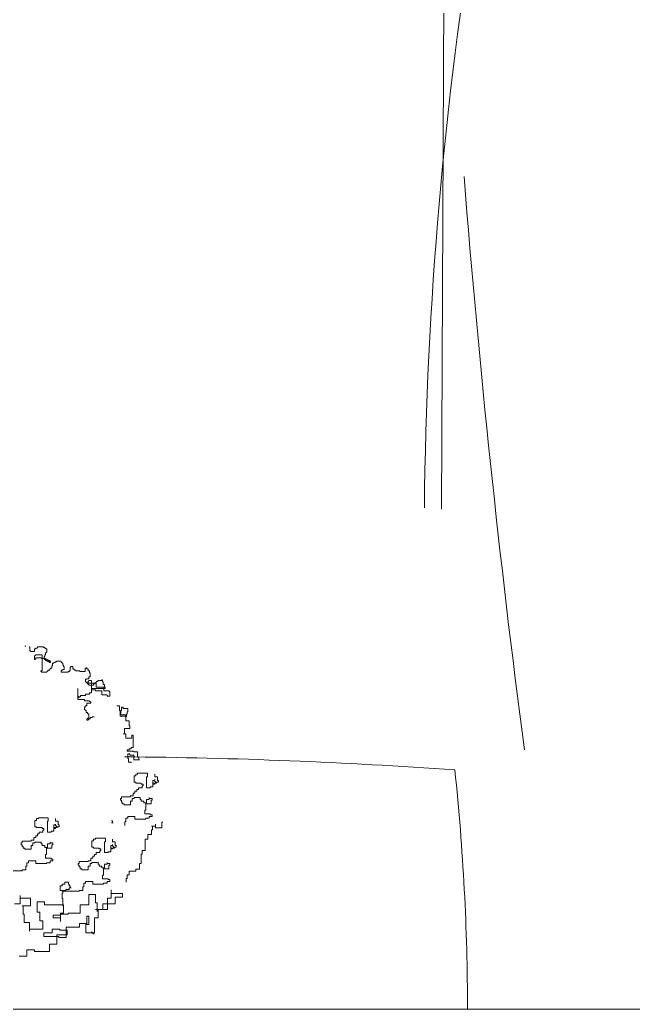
# Model space of a CAD drawing. Header units: millimetres. Extents: x 485872 to 486142, y -52344 to -52207.
# Drawn here: x 486102.4492 to 486102.7131, y -52305.7935 to -52305.3676 of the extents above; entities that cross this region are included whole.
import ezdxf

# ---------------------------------------------------------------- set-up
doc = ezdxf.new("R2010")
doc.units = ezdxf.units.MM
doc.header["$LTSCALE"] = 15
doc.layers.add('JJ2', color=3, linetype='Continuous')
doc.layers.add('PH', color=8, linetype='Continuous')

# ---------------------------------------------------------------- blocks, each defined once
blk = doc.blocks.new('dfgh')
at = {"layer": 'PH', "lineweight": 0}
blk.add_line((716222.3, -37839.38), (716214.05, -39640.98), dxfattribs=at)
for centre, radius, start, end in [((717914.81, -39657.7), 1708.22, 161.86525, 179.42193), ((721031.82, -39116.51), 4823.19, 184.5344, 187.48287)]:
    blk.add_arc(centre, radius, start, end, dxfattribs=at)
blk = doc.blocks.new('errt')
at = {"color": 252, "linetype": 'Continuous', "lineweight": 0}
blk.add_blockref('dfgh', (0, 100), dxfattribs=at)
blk = doc.blocks.new('sf')
at = {"color": 84, "lineweight": 5}
for p, q in [((18179.88, 471573.43), (18180.94, 471573.43)), ((18183.61, 471572.9), (18184.14, 471572.9)), ((18184.14, 471572.9), (18184.14, 471569.7)), ((18184.14, 471569.7), (18184.67, 471569.7)), ((18184.67, 471569.7), (18184.67, 471569.17)), ((18184.67, 471569.17), (18187.87, 471569.17)), ((18187.87, 471569.17), (18187.87, 471571.3)), ((18187.87, 471571.3), (18188.94, 471571.3)), ((18188.94, 471571.3), (18188.94, 471571.83)), ((18188.94, 471571.83), (18190, 471571.83)), ((18190, 471571.83), (18190, 471572.37)), ((18190, 471572.37), (18190.53, 471572.37)), ((18190.53, 471572.37), (18190.53, 471572.9)), ((18190.53, 471572.9), (18195.33, 471572.9)), ((18195.33, 471572.9), (18195.33, 471572.37)), ((18195.33, 471572.37), (18196.4, 471572.37)), ((18196.4, 471572.37), (18196.4, 471571.83)), ((18196.4, 471571.83), (18196.93, 471571.83)), ((18196.93, 471571.83), (18196.93, 471571.3)), ((18196.93, 471571.3), (18197.99, 471571.3)), ((18197.46, 471568.11), (18196.93, 471568.11)), ((18196.93, 471568.11), (18196.93, 471566.51)), ((18197.99, 471568.64), (18197.46, 471568.64)), ((18197.46, 471568.64), (18197.46, 471568.11)), ((18197.99, 471571.3), (18197.99, 471568.64)), ((18187.87, 471562.25), (18187.87, 471565.44)), ((18187.87, 471565.44), (18188.4, 471565.44)), ((18188.94, 471562.78), (18187.87, 471562.78)), ((18188.4, 471565.44), (18188.4, 471565.98)), ((18188.4, 471565.98), (18188.94, 471565.98)), ((18188.94, 471565.98), (18188.94, 471566.51)), ((18188.94, 471566.51), (18194.26, 471566.51)), ((18193.73, 471563.85), (18188.94, 471563.85)), ((18188.94, 471563.85), (18188.94, 471562.78)), ((18193.73, 471563.31), (18193.73, 471563.85)), ((18196.93, 471563.31), (18193.73, 471563.31)), ((18194.26, 471566.51), (18194.26, 471553.2)), ((18196.4, 471564.91), (18195.86, 471564.91)), ((18195.86, 471564.91), (18195.86, 471562.78)), ((18195.86, 471562.78), (18196.4, 471562.78)), ((18196.93, 471566.51), (18196.4, 471566.51)), ((18196.4, 471566.51), (18196.4, 471564.91)), ((18196.4, 471562.78), (18196.4, 471562.25)), ((18196.4, 471562.25), (18196.93, 471562.25)), ((18196.93, 471562.78), (18196.93, 471563.31)), ((18197.99, 471562.78), (18196.93, 471562.78)), ((18196.93, 471562.25), (18196.93, 471561.72)), ((18196.93, 471561.72), (18197.99, 471561.72)), ((18197.99, 471562.25), (18197.99, 471562.78)), ((18199.06, 471562.25), (18197.99, 471562.25)), ((18197.99, 471561.72), (18197.99, 471561.18)), ((18197.99, 471561.18), (18199.06, 471561.18)), ((18199.06, 471561.72), (18199.06, 471562.25)), ((18200.66, 471561.72), (18199.06, 471561.72)), ((18199.06, 471561.18), (18199.06, 471560.65)), ((18199.06, 471560.65), (18200.13, 471560.65)), ((18200.13, 471560.65), (18200.13, 471560.12)), ((18200.13, 471560.12), (18201.19, 471560.12)), ((18200.66, 471561.18), (18200.66, 471561.72)), ((18201.19, 471561.18), (18200.66, 471561.18)), ((18201.19, 471560.12), (18201.19, 471561.18)), ((18202.79, 471557.46), (18202.79, 471559.59)), ((18202.79, 471559.59), (18203.86, 471559.59)), ((18203.86, 471559.59), (18203.86, 471560.12)), ((18203.86, 471560.12), (18204.92, 471560.12)), ((18204.92, 471560.12), (18204.92, 471560.65)), ((18204.92, 471560.65), (18205.99, 471560.65)), ((18205.99, 471561.18), (18209.72, 471561.18)), ((18205.99, 471560.65), (18205.99, 471561.18)), ((18209.72, 471561.18), (18209.72, 471560.12)), ((18209.72, 471560.12), (18210.78, 471560.12)), ((18210.78, 471560.12), (18210.78, 471559.59)), ((18210.78, 471559.59), (18211.32, 471559.59)), ((18211.32, 471559.59), (18211.32, 471557.99)), ((18194.26, 471553.2), (18193.2, 471553.2)), ((18193.2, 471553.2), (18193.2, 471552.67)), ((18193.2, 471552.67), (18193.73, 471552.67)), ((18193.73, 471552.67), (18193.73, 471552.13)), ((18193.73, 471552.13), (18197.99, 471552.13)), ((18197.99, 471552.13), (18197.99, 471552.67)), ((18197.99, 471552.67), (18198.53, 471552.67)), ((18198.53, 471552.67), (18198.53, 471553.2)), ((18198.53, 471553.2), (18199.06, 471553.2)), ((18199.06, 471553.2), (18199.06, 471553.73)), ((18199.06, 471553.73), (18200.13, 471553.73)), ((18200.13, 471553.73), (18200.13, 471554.26)), ((18200.13, 471554.26), (18200.66, 471554.26)), ((18200.66, 471554.26), (18200.66, 471554.8)), ((18200.66, 471554.8), (18201.19, 471554.8)), ((18201.19, 471554.8), (18201.19, 471555.33)), ((18201.19, 471555.33), (18202.26, 471555.33)), ((18202.26, 471555.33), (18202.26, 471557.46)), ((18202.26, 471557.46), (18202.79, 471557.46)), ((18209.72, 471553.2), (18209.72, 471552.13)), ((18210.25, 471553.2), (18209.72, 471553.2)), ((18209.72, 471552.13), (18215.58, 471552.13)), ((18211.32, 471553.73), (18210.25, 471553.73)), ((18210.25, 471553.73), (18210.25, 471553.2)), ((18211.32, 471557.99), (18211.85, 471557.99)), ((18212.38, 471554.26), (18211.32, 471554.26)), ((18211.32, 471554.26), (18211.32, 471553.73)), ((18211.85, 471557.99), (18211.85, 471556.93)), ((18211.85, 471556.93), (18212.38, 471556.93)), ((18212.38, 471556.93), (18212.38, 471554.26)), ((18215.58, 471552.13), (18215.58, 471552.67)), ((18215.58, 471552.67), (18216.64, 471552.67)), ((18216.64, 471552.67), (18216.64, 471553.2)), ((18216.64, 471553.2), (18217.18, 471553.2)), ((18217.18, 471553.2), (18217.18, 471556.39)), ((18217.18, 471556.39), (18217.71, 471556.39)), ((18217.71, 471556.39), (18217.71, 471556.93)), ((18217.71, 471556.93), (18219.31, 471556.93)), ((18219.31, 471556.93), (18219.31, 471554.8)), ((18219.31, 471554.8), (18220.37, 471554.8)), ((18220.37, 471554.8), (18220.37, 471554.26)), ((18220.37, 471554.26), (18220.91, 471554.26)), ((18220.91, 471554.26), (18220.91, 471553.73)), ((18220.91, 471553.73), (18221.97, 471553.73)), ((18221.97, 471553.73), (18221.97, 471553.2)), ((18221.97, 471553.2), (18225.17, 471553.2)), ((18225.17, 471553.2), (18225.17, 471552.67)), ((18225.17, 471552.67), (18229.43, 471552.67)), ((18229.43, 471552.67), (18229.43, 471555.33)), ((18229.43, 471555.33), (18231.03, 471555.33)), ((18231.03, 471555.33), (18231.03, 471555.86)), ((18231.03, 471555.86), (18231.03, 471554.8)), ((18231.03, 471554.8), (18232.1, 471554.8)), ((18232.1, 471554.8), (18232.1, 471553.2)), ((18232.1, 471553.2), (18233.16, 471553.2)), ((18233.16, 471553.2), (18233.16, 471551.6)), ((18233.16, 471551.6), (18233.69, 471551.6)), ((18233.69, 471551.6), (18233.69, 471548.41)), ((18231.03, 471546.28), (18229.96, 471546.28)), ((18229.96, 471546.28), (18229.96, 471544.15)), ((18229.96, 471544.15), (18230.5, 471544.15)), ((18230.5, 471544.15), (18230.5, 471543.62)), ((18230.5, 471543.62), (18231.03, 471543.62)), ((18232.63, 471546.81), (18231.03, 471546.81)), ((18231.03, 471546.81), (18231.03, 471546.28)), ((18231.03, 471543.62), (18231.03, 471543.08)), ((18232.1, 471544.15), (18231.56, 471544.15)), ((18231.56, 471544.15), (18232.1, 471544.15)), ((18232.1, 471544.15), (18232.1, 471544.68)), ((18232.1, 471544.68), (18232.63, 471544.68)), ((18232.1, 471543.08), (18232.1, 471544.15)), ((18233.69, 471548.41), (18232.63, 471548.41)), ((18232.63, 471548.41), (18232.63, 471546.81)), ((18232.63, 471544.68), (18232.63, 471545.21)), ((18232.63, 471545.21), (18234.76, 471545.21)), ((18234.76, 471545.21), (18234.76, 471535.1)), ((18237.96, 471543.08), (18237.96, 471543.62)), ((18237.96, 471543.62), (18238.49, 471543.62)), ((18238.49, 471543.62), (18238.49, 471544.15)), ((18238.49, 471544.15), (18239.02, 471544.15)), ((18239.02, 471544.15), (18239.02, 471544.68)), ((18239.02, 471544.68), (18240.09, 471544.68)), ((18240.09, 471544.68), (18240.09, 471545.21)), ((18240.09, 471545.21), (18243.29, 471545.21)), ((18243.29, 471545.21), (18243.29, 471545.75)), ((18243.29, 471545.75), (18243.82, 471545.75)), ((18243.82, 471545.75), (18243.82, 471544.15)), ((18243.82, 471544.15), (18244.35, 471544.15)), ((18244.35, 471544.15), (18244.35, 471542.02)), ((18223.57, 471532.44), (18223.57, 471538.82)), ((18223.57, 471538.82), (18223.57, 471529.77)), ((18231.03, 471543.08), (18231.56, 471543.08)), ((18231.56, 471543.08), (18231.56, 471542.55)), ((18231.56, 471542.55), (18232.1, 471542.55)), ((18238.49, 471543.08), (18232.1, 471543.08)), ((18232.1, 471542.55), (18232.1, 471542.02)), ((18232.1, 471542.02), (18232.63, 471542.02)), ((18232.63, 471542.02), (18232.63, 471541.49)), ((18232.63, 471541.49), (18236.36, 471541.49)), ((18234.76, 471535.1), (18233.16, 471535.1)), ((18233.16, 471535.1), (18233.16, 471534.03)), ((18245.95, 471538.82), (18234.76, 471538.82)), ((18234.76, 471538.82), (18234.76, 471537.76)), ((18234.76, 471537.76), (18237.96, 471537.76)), ((18236.36, 471541.49), (18236.36, 471542.55)), ((18236.36, 471542.55), (18237.42, 471542.55)), ((18237.42, 471542.55), (18237.42, 471543.08)), ((18237.42, 471543.08), (18237.96, 471543.08)), ((18237.96, 471537.76), (18237.96, 471536.69)), ((18237.96, 471536.69), (18243.29, 471536.69)), ((18238.49, 471539.89), (18238.49, 471543.08)), ((18244.88, 471539.89), (18238.49, 471539.89)), ((18243.29, 471536.69), (18243.29, 471533.5)), ((18244.35, 471542.02), (18245.42, 471542.02)), ((18244.88, 471536.69), (18244.88, 471539.89)), ((18249.15, 471536.69), (18244.88, 471536.69)), ((18245.42, 471542.02), (18245.42, 471539.89)), ((18245.42, 471539.89), (18245.95, 471539.89)), ((18245.95, 471539.89), (18245.95, 471538.82)), ((18249.15, 471536.16), (18249.15, 471536.69)), ((18249.68, 471536.16), (18249.15, 471536.16)), ((18249.68, 471532.44), (18249.68, 471536.16)), ((18224.1, 471532.44), (18223.57, 471532.44)), ((18223.57, 471529.77), (18228.9, 471529.77)), ((18224.1, 471531.37), (18224.1, 471532.44)), ((18224.64, 471531.37), (18224.1, 471531.37)), ((18225.7, 471531.9), (18224.64, 471531.9)), ((18224.64, 471531.9), (18224.64, 471531.37)), ((18229.96, 471532.97), (18225.7, 471532.97)), ((18225.7, 471532.97), (18225.7, 471531.9)), ((18228.9, 471529.77), (18228.9, 471528.71)), ((18228.9, 471528.71), (18233.16, 471528.71)), ((18233.16, 471534.03), (18229.96, 471534.03)), ((18229.96, 471534.03), (18229.96, 471532.97)), ((18233.16, 471528.71), (18233.16, 471528.18)), ((18233.16, 471528.18), (18233.69, 471528.18)), ((18233.69, 471528.18), (18233.69, 471527.64)), ((18233.69, 471527.64), (18234.23, 471527.64)), ((18234.23, 471527.64), (18234.23, 471526.58)), ((18243.29, 471533.5), (18247.55, 471533.5)), ((18247.55, 471533.5), (18247.55, 471532.44)), ((18247.55, 471532.44), (18249.68, 471532.44)), ((18229.43, 471523.38), (18228.9, 471523.38)), ((18228.9, 471523.38), (18228.9, 471521.26)), ((18228.9, 471521.26), (18229.96, 471521.26)), ((18231.03, 471524.45), (18229.43, 471524.45)), ((18229.43, 471524.45), (18229.43, 471523.38)), ((18229.96, 471521.26), (18229.96, 471520.72)), ((18229.96, 471520.72), (18230.5, 471520.72)), ((18230.5, 471520.72), (18230.5, 471519.13)), ((18230.5, 471519.13), (18231.56, 471519.13)), ((18234.23, 471526.58), (18231.03, 471526.58)), ((18231.03, 471526.58), (18231.03, 471524.45)), ((18231.56, 471519.13), (18231.56, 471518.06)), ((18255.54, 471524.45), (18257.67, 471524.45)), ((18257.67, 471524.45), (18257.67, 471520.72)), ((18257.67, 471520.72), (18258.2, 471520.72)), ((18258.2, 471520.72), (18258.2, 471515.93)), ((18259.27, 471520.72), (18258.74, 471520.72)), ((18258.74, 471520.72), (18258.74, 471517)), ((18260.87, 471523.38), (18259.27, 471523.38)), ((18259.27, 471523.38), (18259.27, 471520.72)), ((18260.87, 471522.32), (18260.87, 471523.38)), ((18264.6, 471522.32), (18260.87, 471522.32)), ((18264.07, 471517.53), (18264.07, 471519.66)), ((18264.07, 471519.66), (18264.6, 471519.66)), ((18264.6, 471519.66), (18264.6, 471522.32)), ((18231.56, 471513.8), (18231.03, 471513.8)), ((18231.03, 471513.8), (18231.03, 471512.74)), ((18231.03, 471512.74), (18232.1, 471512.74)), ((18231.56, 471518.06), (18232.63, 471518.06)), ((18232.63, 471514.33), (18231.56, 471514.33)), ((18231.56, 471514.33), (18231.56, 471513.8)), ((18232.1, 471512.74), (18232.1, 471513.27)), ((18232.1, 471513.27), (18232.63, 471513.27)), ((18232.63, 471518.06), (18232.63, 471514.33)), ((18232.63, 471513.27), (18232.63, 471513.8)), ((18232.63, 471513.8), (18233.69, 471513.8)), ((18233.69, 471513.8), (18233.69, 471514.87)), ((18233.69, 471514.87), (18235.29, 471514.87)), ((18235.29, 471514.87), (18235.29, 471515.4)), ((18235.29, 471515.4), (18236.89, 471515.4)), ((18258.2, 471515.93), (18263.53, 471515.93)), ((18258.74, 471517), (18263, 471517)), ((18263, 471517), (18263, 471512.2)), ((18263, 471512.2), (18265.66, 471512.2)), ((18263.53, 471515.4), (18263.53, 471517.53)), ((18263.53, 471517.53), (18264.07, 471517.53)), ((18263.53, 471515.93), (18263.53, 471515.4)), ((18265.66, 471512.2), (18265.66, 471507.95)), ((18266.2, 471505.82), (18261.93, 471505.82)), ((18261.93, 471505.82), (18261.93, 471501.56)), ((18265.66, 471507.95), (18266.2, 471507.95)), ((18266.2, 471507.95), (18266.2, 471505.82)), ((18261.93, 471501.56), (18260.87, 471501.56)), ((18260.87, 471501.56), (18263, 471501.56)), ((18263, 471501.56), (18263, 471497.83)), ((18263, 471497.83), (18267.8, 471497.83)), ((18267.8, 471497.83), (18267.8, 471500.49)), ((18267.8, 471500.49), (18268.86, 471500.49)), ((18268.86, 471500.49), (18268.86, 471490.38)), ((18265.66, 471488.25), (18264.07, 471488.25)), ((18264.07, 471488.25), (18264.07, 471487.18)), ((18264.07, 471487.18), (18269.39, 471487.18)), ((18267.26, 471489.31), (18265.66, 471489.31)), ((18265.66, 471489.31), (18265.66, 471488.25)), ((18268.86, 471490.38), (18267.26, 471490.38)), ((18267.26, 471490.38), (18267.26, 471489.31)), ((18269.39, 471487.18), (18269.39, 471486.65)), ((18269.39, 471486.65), (18272.59, 471486.65)), ((18272.59, 471486.65), (18272.59, 471482.39)), ((18264.6, 471485.05), (18264.6, 471481.33)), ((18266.2, 471485.05), (18264.6, 471485.05)), ((18264.6, 471481.33), (18265.13, 471481.33)), ((18265.13, 471481.33), (18265.13, 471478.13)), ((18265.13, 471478.13), (18267.26, 471478.13)), ((18266.2, 471483.99), (18266.2, 471485.05)), ((18269.39, 471483.99), (18266.2, 471483.99)), ((18267.26, 471478.13), (18267.26, 471477.6)), ((18269.39, 471479.73), (18269.39, 471483.99)), ((18274.19, 471480.26), (18269.39, 471480.26)), ((18269.39, 471480.26), (18269.39, 471479.73)), ((18272.59, 471482.39), (18273.66, 471482.39)), ((18273.66, 471482.39), (18273.66, 471480.26)), ((18273.66, 471480.26), (18274.19, 471480.26)), ((18271.13, 471466.88), (18269.65, 471466.88)), ((18269.65, 471466.88), (18269.65, 471461.7)), ((18272.61, 471468.35), (18271.13, 471468.35)), ((18271.13, 471468.35), (18271.13, 471466.88)), ((18280.75, 471469.09), (18272.61, 471469.09)), ((18272.61, 471469.09), (18272.61, 471468.35)), ((18280.01, 471466.14), (18280.75, 471466.14)), ((18280.01, 471457.26), (18280.01, 471466.14)), ((18280.75, 471466.14), (18280.75, 471469.09)), ((18285.19, 471460.22), (18285.19, 471463.18)), ((18285.19, 471463.18), (18286.67, 471463.18)), ((18286.67, 471468.35), (18286.67, 471466.14)), ((18286.67, 471466.14), (18288.89, 471466.14)), ((18286.67, 471463.18), (18286.67, 471463.92)), ((18286.67, 471463.92), (18286.67, 471462.44)), ((18286.67, 471462.44), (18287.41, 471462.44)), ((18287.41, 471462.44), (18287.41, 471460.96)), ((18288.89, 471466.14), (18288.89, 471463.18)), ((18288.89, 471463.18), (18289.63, 471463.18)), ((18289.63, 471463.18), (18289.63, 471461.7)), ((18269.65, 471461.7), (18271.13, 471461.7)), ((18271.87, 471454.31), (18270.39, 471454.31)), ((18270.39, 471454.31), (18270.39, 471452.83)), ((18271.13, 471461.7), (18271.13, 471460.96)), ((18271.13, 471460.96), (18275.57, 471460.96)), ((18273.35, 471455.78), (18271.87, 471455.78)), ((18271.87, 471455.78), (18271.87, 471454.31)), ((18276.31, 471457.26), (18273.35, 471457.26)), ((18273.35, 471457.26), (18273.35, 471455.78)), ((18275.57, 471460.96), (18275.57, 471460.22)), ((18275.57, 471460.22), (18277.05, 471460.22)), ((18277.05, 471458.74), (18276.31, 471458.74)), ((18276.31, 471458.74), (18276.31, 471457.26)), ((18277.05, 471460.22), (18277.05, 471458.74)), ((18282.97, 471457.26), (18280.01, 471457.26)), ((18285.19, 471458), (18282.97, 471458)), ((18282.97, 471458), (18282.97, 471457.26)), ((18287.41, 471460.96), (18285.19, 471460.96)), ((18285.19, 471460.96), (18285.19, 471458)), ((18286.67, 471460.22), (18285.19, 471460.22)), ((18288.15, 471460.96), (18286.67, 471460.96)), ((18286.67, 471460.96), (18286.67, 471460.22)), ((18289.63, 471461.7), (18288.15, 471461.7)), ((18288.15, 471461.7), (18288.15, 471460.96)), ((18259.29, 471448.39), (18258.55, 471448.39)), ((18258.55, 471448.39), (18258.55, 471446.91)), ((18258.55, 471446.91), (18259.29, 471446.91)), ((18266.69, 471449.87), (18259.29, 471449.87)), ((18259.29, 471449.87), (18259.29, 471448.39)), ((18259.29, 471446.91), (18259.29, 471445.43)), ((18268.91, 471450.61), (18266.69, 471450.61)), ((18266.69, 471450.61), (18266.69, 471449.87)), ((18266.69, 471443.21), (18266.69, 471446.17)), ((18266.69, 471446.17), (18268.17, 471446.17)), ((18268.17, 471446.17), (18268.17, 471448.39)), ((18268.17, 471448.39), (18269.65, 471448.39)), ((18270.39, 471452.83), (18268.91, 471452.83)), ((18268.91, 471452.83), (18268.91, 471450.61)), ((18269.65, 471448.39), (18269.65, 471449.13)), ((18269.65, 471449.13), (18274.83, 471449.13)), ((18274.83, 471449.13), (18274.83, 471447.65)), ((18274.83, 471447.65), (18275.57, 471447.65)), ((18275.57, 471447.65), (18275.57, 471446.17)), ((18275.57, 471446.17), (18277.79, 471446.17)), ((18277.79, 471446.17), (18277.79, 471444.69)), ((18282.23, 471447.65), (18280.01, 471447.65)), ((18280.01, 471447.65), (18280.01, 471444.69)), ((18282.23, 471448.39), (18282.23, 471449.13)), ((18282.23, 471449.13), (18282.23, 471447.65)), ((18284.45, 471448.39), (18282.23, 471448.39)), ((18283.71, 471443.95), (18283.71, 471446.91)), ((18283.71, 471446.91), (18284.45, 471446.91)), ((18284.45, 471446.91), (18284.45, 471448.39)), ((18259.29, 471445.43), (18260.03, 471445.43)), ((18260.03, 471445.43), (18260.03, 471443.95)), ((18260.03, 471443.95), (18261.51, 471443.95)), ((18261.51, 471443.95), (18261.51, 471443.21)), ((18261.51, 471443.21), (18266.69, 471443.21)), ((18277.79, 471444.69), (18279.27, 471444.69)), ((18279.27, 471438.78), (18278.53, 471438.78)), ((18278.53, 471438.78), (18278.53, 471435.82)), ((18279.27, 471444.69), (18279.27, 471443.95)), ((18280.01, 471444.69), (18279.27, 471444.69)), ((18279.27, 471444.69), (18279.27, 471438.78)), ((18279.27, 471443.95), (18283.71, 471443.95)), ((18189.67, 471430.39), (18188.19, 471430.39)), ((18188.19, 471430.39), (18188.19, 471425.21)), ((18191.15, 471431.87), (18189.67, 471431.87)), ((18189.67, 471431.87), (18189.67, 471430.39)), ((18199.29, 471432.61), (18191.15, 471432.61)), ((18191.15, 471432.61), (18191.15, 471431.87)), ((18198.55, 471429.65), (18199.29, 471429.65)), ((18198.55, 471420.78), (18198.55, 471429.65)), ((18199.29, 471429.65), (18199.29, 471432.61)), ((18205.21, 471431.87), (18205.21, 471429.65)), ((18205.21, 471429.65), (18207.43, 471429.65)), ((18207.43, 471429.65), (18207.43, 471426.69)), ((18251.15, 471429.91), (18251.89, 471429.91)), ((18251.89, 471429.91), (18251.89, 471428.43)), ((18262.99, 471432.12), (18262.99, 471429.17)), ((18264.47, 471432.12), (18262.99, 471432.12)), ((18270.39, 471433.6), (18264.47, 471433.6)), ((18264.47, 471433.6), (18264.47, 471432.12)), ((18270.39, 471431.38), (18270.39, 471433.6)), ((18279.27, 471431.38), (18270.39, 471431.38)), ((18278.53, 471435.82), (18282.97, 471435.82)), ((18282.23, 471432.12), (18279.27, 471432.12)), ((18279.27, 471432.12), (18279.27, 471431.38)), ((18284.45, 471433.6), (18282.23, 471433.6)), ((18282.23, 471433.6), (18282.23, 471432.12)), ((18282.97, 471435.82), (18282.97, 471435.08)), ((18282.97, 471435.08), (18284.45, 471435.08)), ((18284.45, 471435.08), (18284.45, 471433.6)), ((18188.19, 471425.21), (18189.67, 471425.21)), ((18189.67, 471425.21), (18189.67, 471424.47)), ((18189.67, 471424.47), (18194.11, 471424.47)), ((18194.11, 471424.47), (18194.11, 471423.73)), ((18194.11, 471423.73), (18195.59, 471423.73)), ((18195.59, 471422.26), (18194.85, 471422.26)), ((18194.85, 471422.26), (18194.85, 471420.78)), ((18195.59, 471423.73), (18195.59, 471422.26)), ((18203.73, 471421.52), (18201.51, 471421.52)), ((18201.51, 471421.52), (18201.51, 471420.78)), ((18203.73, 471423.73), (18203.73, 471426.69)), ((18203.73, 471426.69), (18205.21, 471426.69)), ((18205.95, 471424.47), (18203.73, 471424.47)), ((18203.73, 471424.47), (18203.73, 471421.52)), ((18205.21, 471423.73), (18203.73, 471423.73)), ((18205.21, 471426.69), (18205.21, 471427.43)), ((18205.21, 471427.43), (18205.21, 471425.95)), ((18205.21, 471425.95), (18205.95, 471425.95)), ((18206.69, 471424.47), (18205.21, 471424.47)), ((18205.21, 471424.47), (18205.21, 471423.73)), ((18205.95, 471425.95), (18205.95, 471424.47)), ((18208.17, 471425.21), (18206.69, 471425.21)), ((18206.69, 471425.21), (18206.69, 471424.47)), ((18207.43, 471426.69), (18208.17, 471426.69)), ((18208.17, 471426.69), (18208.17, 471425.21)), ((18252.63, 471428.43), (18251.15, 471428.43)), ((18251.89, 471428.43), (18252.63, 471428.43)), ((18262.99, 471429.17), (18262.25, 471429.17)), ((18262.25, 471429.17), (18262.25, 471426.21)), ((18284.89, 471425.74), (18284.12, 471425.74)), ((18284.12, 471425.74), (18287.2, 471425.74)), ((18284.12, 471418.81), (18284.12, 471422.66)), ((18284.12, 471422.66), (18284.89, 471422.66)), ((18284.89, 471422.66), (18284.89, 471425.74)), ((18287.2, 471425.74), (18287.2, 471427.28)), ((18287.2, 471427.28), (18287.2, 471424.2)), ((18287.2, 471424.2), (18292.6, 471424.2)), ((18292.6, 471424.2), (18292.6, 471428.82)), ((18292.6, 471428.82), (18293.37, 471428.82)), ((18185.23, 471413.38), (18177.83, 471413.38)), ((18177.83, 471413.38), (18177.83, 471411.9)), ((18187.45, 471414.12), (18185.23, 471414.12)), ((18185.23, 471414.12), (18185.23, 471413.38)), ((18188.93, 471416.34), (18187.45, 471416.34)), ((18187.45, 471416.34), (18187.45, 471414.12)), ((18190.41, 471417.82), (18188.93, 471417.82)), ((18188.93, 471417.82), (18188.93, 471416.34)), ((18191.89, 471419.3), (18190.41, 471419.3)), ((18190.41, 471419.3), (18190.41, 471417.82)), ((18194.85, 471420.78), (18191.89, 471420.78)), ((18191.89, 471420.78), (18191.89, 471419.3)), ((18201.51, 471420.78), (18198.55, 471420.78)), ((18235.01, 471413.55), (18235.01, 471408.37)), ((18236.49, 471413.55), (18235.01, 471413.55)), ((18236.49, 471415.03), (18236.49, 471413.55)), ((18237.97, 471415.03), (18236.49, 471415.03)), ((18237.97, 471415.77), (18237.97, 471415.03)), ((18246.11, 471415.77), (18237.97, 471415.77)), ((18246.11, 471412.81), (18246.11, 471415.77)), ((18252.03, 471415.03), (18252.03, 471412.81)), ((18278.73, 471405.72), (18278.73, 471414.96)), ((18278.73, 471414.96), (18281.04, 471414.96)), ((18281.04, 471414.96), (18281.04, 471418.81)), ((18281.04, 471418.81), (18284.12, 471418.81)), ((18177.83, 471411.9), (18177.09, 471411.9)), ((18177.09, 471411.9), (18177.09, 471410.43)), ((18177.09, 471410.43), (18177.83, 471410.43)), ((18177.83, 471410.43), (18177.83, 471408.95)), ((18177.83, 471408.95), (18178.57, 471408.95)), ((18178.57, 471408.95), (18178.57, 471407.47)), ((18178.57, 471407.47), (18180.05, 471407.47)), ((18180.05, 471407.47), (18180.05, 471406.73)), ((18180.05, 471406.73), (18185.23, 471406.73)), ((18185.23, 471406.73), (18185.23, 471409.69)), ((18185.23, 471409.69), (18186.71, 471409.69)), ((18186.71, 471409.69), (18186.71, 471411.9)), ((18186.71, 471411.9), (18188.19, 471411.9)), ((18188.19, 471411.9), (18188.19, 471412.64)), ((18188.19, 471412.64), (18193.37, 471412.64)), ((18193.37, 471412.64), (18193.37, 471411.17)), ((18193.37, 471411.17), (18194.11, 471411.17)), ((18194.11, 471411.17), (18194.11, 471409.69)), ((18194.11, 471409.69), (18196.33, 471409.69)), ((18196.33, 471409.69), (18196.33, 471408.21)), ((18196.33, 471408.21), (18197.81, 471408.21)), ((18197.81, 471408.21), (18197.81, 471407.47)), ((18198.55, 471408.21), (18197.81, 471408.21)), ((18197.81, 471408.21), (18197.81, 471402.29)), ((18197.81, 471407.47), (18202.25, 471407.47)), ((18200.77, 471411.17), (18198.55, 471411.17)), ((18198.55, 471411.17), (18198.55, 471408.21)), ((18200.77, 471411.9), (18200.77, 471412.64)), ((18200.77, 471412.64), (18200.77, 471411.17)), ((18202.99, 471411.9), (18200.77, 471411.9)), ((18202.25, 471407.47), (18202.25, 471410.43)), ((18202.25, 471410.43), (18202.99, 471410.43)), ((18202.99, 471410.43), (18202.99, 471411.9)), ((18235.01, 471408.37), (18236.49, 471408.37)), ((18236.49, 471408.37), (18236.49, 471407.63)), ((18236.49, 471407.63), (18240.93, 471407.63)), ((18240.93, 471407.63), (18240.93, 471406.9)), ((18240.93, 471406.9), (18242.41, 471406.9)), ((18241.67, 471405.42), (18241.67, 471403.94)), ((18242.41, 471405.42), (18241.67, 471405.42)), ((18242.41, 471406.9), (18242.41, 471405.42)), ((18245.37, 471403.94), (18245.37, 471412.81)), ((18245.37, 471412.81), (18246.11, 471412.81)), ((18250.55, 471409.85), (18252.03, 471409.85)), ((18250.55, 471406.9), (18250.55, 471409.85)), ((18250.55, 471407.63), (18250.55, 471404.68)), ((18252.77, 471407.63), (18250.55, 471407.63)), ((18252.03, 471406.9), (18250.55, 471406.9)), ((18252.03, 471412.81), (18254.25, 471412.81)), ((18252.03, 471410.59), (18252.03, 471409.11)), ((18252.03, 471409.85), (18252.03, 471410.59)), ((18252.03, 471409.11), (18252.77, 471409.11)), ((18252.03, 471407.63), (18252.03, 471406.9)), ((18253.51, 471407.63), (18252.03, 471407.63)), ((18252.77, 471409.11), (18252.77, 471407.63)), ((18253.51, 471408.37), (18253.51, 471407.63)), ((18254.99, 471408.37), (18253.51, 471408.37)), ((18254.25, 471412.81), (18254.25, 471409.85)), ((18254.25, 471409.85), (18254.99, 471409.85)), ((18254.99, 471409.85), (18254.99, 471408.37)), ((18276.42, 471405.72), (18278.73, 471405.72)), ((18276.42, 471402.64), (18276.42, 471405.72)), ((18188.93, 471397.12), (18183.01, 471397.12)), ((18183.01, 471397.12), (18183.01, 471395.64)), ((18188.93, 471394.9), (18188.93, 471397.12)), ((18197.81, 471402.29), (18197.07, 471402.29)), ((18197.07, 471402.29), (18197.07, 471399.33)), ((18197.07, 471399.33), (18201.51, 471399.33)), ((18202.99, 471397.12), (18200.77, 471397.12)), ((18200.77, 471397.12), (18200.77, 471395.64)), ((18201.51, 471399.33), (18201.51, 471398.6)), ((18201.51, 471398.6), (18202.99, 471398.6)), ((18202.99, 471398.6), (18202.99, 471397.12)), ((18232.05, 471397.28), (18232.05, 471396.54)), ((18234.27, 471397.28), (18232.05, 471397.28)), ((18234.27, 471399.5), (18234.27, 471397.28)), ((18235.75, 471399.5), (18234.27, 471399.5)), ((18235.75, 471400.98), (18235.75, 471399.5)), ((18237.23, 471400.98), (18235.75, 471400.98)), ((18237.23, 471402.46), (18237.23, 471400.98)), ((18238.71, 471402.46), (18237.23, 471402.46)), ((18238.71, 471403.94), (18238.71, 471402.46)), ((18241.67, 471403.94), (18238.71, 471403.94)), ((18248.33, 471403.94), (18245.37, 471403.94)), ((18248.33, 471404.68), (18248.33, 471403.94)), ((18250.55, 471404.68), (18248.33, 471404.68)), ((18275.65, 471402.64), (18276.42, 471402.64)), ((18275.65, 471394.94), (18275.65, 471402.64)), ((18177.83, 471388.98), (18163.77, 471388.98)), ((18180.79, 471389.72), (18177.83, 471389.72)), ((18177.83, 471389.72), (18177.83, 471388.98)), ((18181.53, 471392.68), (18180.79, 471392.68)), ((18180.79, 471392.68), (18180.79, 471389.72)), ((18181.53, 471395.64), (18181.53, 471392.68)), ((18183.01, 471395.64), (18181.53, 471395.64)), ((18197.81, 471394.9), (18188.93, 471394.9)), ((18200.77, 471395.64), (18197.81, 471395.64)), ((18197.81, 471395.64), (18197.81, 471394.9)), ((18223.91, 471395.06), (18223.91, 471393.59)), ((18224.65, 471395.06), (18223.91, 471395.06)), ((18223.91, 471393.59), (18224.65, 471393.59)), ((18224.65, 471396.54), (18224.65, 471395.06)), ((18232.05, 471396.54), (18224.65, 471396.54)), ((18224.65, 471393.59), (18224.65, 471392.11)), ((18224.65, 471392.11), (18225.39, 471392.11)), ((18225.39, 471392.11), (18225.39, 471390.63)), ((18225.39, 471390.63), (18226.87, 471390.63)), ((18226.87, 471390.63), (18226.87, 471389.89)), ((18226.87, 471389.89), (18232.05, 471389.89)), ((18232.05, 471392.85), (18233.53, 471392.85)), ((18232.05, 471389.89), (18232.05, 471392.85)), ((18233.53, 471395.06), (18235.01, 471395.06)), ((18233.53, 471392.85), (18233.53, 471395.06)), ((18235.01, 471395.8), (18240.19, 471395.8)), ((18235.01, 471395.06), (18235.01, 471395.8)), ((18240.19, 471395.8), (18240.19, 471394.33)), ((18240.19, 471394.33), (18240.93, 471394.33)), ((18240.93, 471394.33), (18240.93, 471392.85)), ((18240.93, 471392.85), (18243.15, 471392.85)), ((18243.15, 471392.85), (18243.15, 471391.37)), ((18243.15, 471391.37), (18244.63, 471391.37)), ((18244.63, 471391.37), (18244.63, 471385.45)), ((18245.37, 471391.37), (18244.63, 471391.37)), ((18244.63, 471391.37), (18244.63, 471390.63)), ((18244.63, 471390.63), (18249.07, 471390.63)), ((18245.37, 471394.33), (18245.37, 471391.37)), ((18247.59, 471394.33), (18245.37, 471394.33)), ((18247.59, 471395.8), (18247.59, 471394.33)), ((18247.59, 471395.06), (18247.59, 471395.8)), ((18249.81, 471395.06), (18247.59, 471395.06)), ((18249.07, 471393.59), (18249.81, 471393.59)), ((18249.07, 471390.63), (18249.07, 471393.59)), ((18249.81, 471393.59), (18249.81, 471395.06)), ((18265.63, 471385.71), (18265.63, 471388.79)), ((18265.63, 471388.79), (18271.03, 471388.79)), ((18271.03, 471388.79), (18271.03, 471390.32)), ((18271.03, 471390.32), (18274.11, 471390.32)), ((18274.11, 471394.94), (18275.65, 471394.94)), ((18274.11, 471390.32), (18274.11, 471394.94)), ((18243.89, 471385.45), (18243.89, 471382.49)), ((18244.63, 471385.45), (18243.89, 471385.45)), ((18243.89, 471382.49), (18248.33, 471382.49)), ((18248.33, 471382.49), (18248.33, 471381.76)), ((18248.33, 471381.76), (18249.81, 471381.76)), ((18249.81, 471381.76), (18249.81, 471380.28)), ((18263.32, 471379.55), (18263.32, 471382.63)), ((18263.32, 471382.63), (18264.09, 471382.63)), ((18264.09, 471382.63), (18264.09, 471385.71)), ((18264.09, 471385.71), (18265.63, 471385.71)), ((18209.11, 471372.88), (18209.11, 471376.58)), ((18209.11, 471376.58), (18210.59, 471376.58)), ((18210.59, 471372.88), (18209.11, 471372.88)), ((18210.59, 471378.06), (18212.81, 471378.06)), ((18210.59, 471376.58), (18210.59, 471378.06)), ((18210.59, 471372.14), (18210.59, 471372.88)), ((18211.33, 471372.88), (18211.33, 471370.66)), ((18213.55, 471372.88), (18211.33, 471372.88)), ((18212.81, 471379.54), (18215.77, 471379.54)), ((18212.81, 471378.06), (18212.81, 471379.54)), ((18213.55, 471373.62), (18213.55, 471372.88)), ((18216.51, 471373.62), (18213.55, 471373.62)), ((18215.77, 471379.54), (18215.77, 471378.06)), ((18215.77, 471378.06), (18216.51, 471378.06)), ((18216.51, 471378.06), (18216.51, 471376.58)), ((18216.51, 471376.58), (18217.25, 471376.58)), ((18216.51, 471375.1), (18216.51, 471373.62)), ((18217.99, 471375.1), (18216.51, 471375.1)), ((18217.25, 471376.58), (18217.25, 471375.1)), ((18217.25, 471375.1), (18217.99, 471375.1)), ((18224.65, 471372.88), (18224.65, 471372.14)), ((18227.61, 471372.88), (18224.65, 471372.88)), ((18227.61, 471375.84), (18227.61, 471372.88)), ((18228.35, 471375.84), (18227.61, 471375.84)), ((18229.83, 471378.8), (18228.35, 471378.8)), ((18228.35, 471378.8), (18228.35, 471375.84)), ((18229.83, 471380.28), (18229.83, 471378.8)), ((18235.75, 471380.28), (18229.83, 471380.28)), ((18235.75, 471378.06), (18235.75, 471380.28)), ((18244.63, 471378.06), (18235.75, 471378.06)), ((18244.63, 471378.8), (18244.63, 471378.06)), ((18247.59, 471378.8), (18244.63, 471378.8)), ((18247.59, 471380.28), (18247.59, 471378.8)), ((18249.81, 471380.28), (18247.59, 471380.28)), ((18250.99, 471370.31), (18250.99, 471373.39)), ((18250.99, 471373.39), (18250.99, 471366.46)), ((18176.26, 471368.77), (18176.26, 471361.84)), ((18176.26, 471366.46), (18176.26, 471368.77)), ((18184.73, 471366.46), (18176.26, 471366.46)), ((18184.73, 471360.3), (18184.73, 471366.46)), ((18224.65, 471372.14), (18210.59, 471372.14)), ((18210.59, 471370.66), (18210.59, 471366.23)), ((18211.33, 471370.66), (18210.59, 471370.66)), ((18210.59, 471366.23), (18211.33, 471366.23)), ((18211.33, 471366.23), (18211.33, 471360.31)), ((18232.5, 471369.54), (18232.5, 471361.07)), ((18237.9, 471369.54), (18232.5, 471369.54)), ((18237.9, 471362.61), (18237.9, 471369.54)), ((18247.91, 471366.46), (18247.91, 471357.22)), ((18250.99, 471366.46), (18247.91, 471366.46)), ((18260.24, 471370.31), (18250.99, 471370.31)), ((18254.08, 471361.84), (18254.08, 471367.23)), ((18254.08, 471367.23), (18260.24, 471367.23)), ((18260.24, 471367.23), (18260.24, 471370.31)), ((18176.26, 471361.84), (18171.64, 471361.84)), ((18178.57, 471360.3), (18177.8, 471360.3)), ((18177.8, 471360.3), (18184.73, 471360.3)), ((18178.57, 471353.37), (18178.57, 471360.3)), ((18196.29, 471363.38), (18190.13, 471363.38)), ((18190.13, 471363.38), (18190.13, 471354.91)), ((18196.29, 471361.07), (18196.29, 471363.38)), ((18211.7, 471361.07), (18196.29, 471361.07)), ((18211.7, 471354.14), (18211.7, 471361.07)), ((18232.5, 471361.07), (18225.57, 471361.07)), ((18225.57, 471361.07), (18225.57, 471354.14)), ((18239.44, 471362.61), (18237.9, 471362.61)), ((18240.21, 471357.22), (18237.9, 471357.22)), ((18237.9, 471357.22), (18244.06, 471357.22)), ((18239.44, 471355.68), (18239.44, 471362.61)), ((18247.91, 471357.22), (18239.44, 471357.22)), ((18239.44, 471357.22), (18239.44, 471355.68)), ((18240.21, 471350.29), (18240.21, 471357.22)), ((18244.06, 471357.22), (18244.06, 471361.84)), ((18244.06, 471361.84), (18254.08, 471361.84)), ((18179.34, 471353.37), (18178.57, 471353.37)), ((18179.34, 471346.45), (18179.34, 471353.37)), ((18190.13, 471354.91), (18192.44, 471354.91)), ((18192.44, 471354.91), (18192.44, 471347.98)), ((18209.39, 471352.6), (18203.23, 471352.6)), ((18203.23, 471352.6), (18203.23, 471350.29)), ((18203.23, 471350.29), (18209.39, 471350.29)), ((18209.39, 471347.21), (18209.39, 471354.14)), ((18209.39, 471354.14), (18211.7, 471354.14)), ((18215.55, 471353.37), (18209.39, 471353.37)), ((18209.39, 471353.37), (18209.39, 471352.6)), ((18209.39, 471350.29), (18209.39, 471347.21)), ((18225.57, 471354.14), (18215.55, 471354.14)), ((18215.55, 471354.14), (18215.55, 471353.37)), ((18230.96, 471344.91), (18230.96, 471351.83)), ((18230.96, 471351.83), (18232.5, 471351.83)), ((18232.5, 471351.83), (18232.5, 471344.91)), ((18237.13, 471350.29), (18240.21, 471350.29)), ((18237.13, 471337.98), (18237.13, 471350.29)), ((18183.96, 471346.45), (18179.34, 471346.45)), ((18183.96, 471339.52), (18183.96, 471346.45)), ((18194.75, 471341.06), (18183.96, 471341.06)), ((18183.96, 471341.06), (18183.96, 471339.52)), ((18192.44, 471347.98), (18194.75, 471347.98)), ((18194.75, 471347.98), (18194.75, 471341.06)), ((18208.62, 471341.06), (18202.46, 471341.06)), ((18202.46, 471341.06), (18202.46, 471337.98)), ((18208.62, 471340.29), (18208.62, 471341.06)), ((18214.78, 471340.29), (18208.62, 471340.29)), ((18214.01, 471334.13), (18214.01, 471342.6)), ((18214.01, 471342.6), (18224.8, 471342.6)), ((18214.78, 471336.44), (18214.78, 471340.29)), ((18224.8, 471342.6), (18224.8, 471345.68)), ((18224.8, 471345.68), (18230.96, 471345.68)), ((18232.5, 471344.91), (18230.19, 471344.91)), ((18230.19, 471344.91), (18230.19, 471337.98)), ((18230.96, 471345.68), (18230.96, 471344.91)), ((18195.52, 471337.98), (18195.52, 471334.9)), ((18202.46, 471337.98), (18195.52, 471337.98)), ((18195.52, 471334.9), (18207.85, 471334.9)), ((18206.31, 471328.74), (18206.31, 471336.44)), ((18206.31, 471336.44), (18214.78, 471336.44)), ((18207.85, 471334.9), (18207.85, 471334.13)), ((18207.85, 471334.13), (18214.01, 471334.13)), ((18230.19, 471337.98), (18237.13, 471337.98)), ((18235.01, 471338.7), (18235.01, 471339.07)), ((18235.38, 471338.7), (18235.01, 471338.7)), ((18235.38, 471337.96), (18235.38, 471338.7)), ((18235.75, 471337.96), (18235.38, 471337.96)), ((18235.75, 471337.59), (18235.75, 471337.96)), ((18236.12, 471337.59), (18235.75, 471337.59)), ((18236.12, 471337.22), (18236.12, 471337.59)), ((18236.86, 471337.22), (18236.12, 471337.22)), ((18181.65, 471324.12), (18187.82, 471324.12)), ((18181.65, 471318.73), (18181.65, 471324.12)), ((18187.82, 471324.12), (18187.82, 471322.58)), ((18200.14, 471322.58), (18200.14, 471328.74)), ((18200.14, 471328.74), (18206.31, 471328.74)), ((18175.49, 471318.73), (18181.65, 471318.73)), ((18187.82, 471322.58), (18200.14, 471322.58))]:
    blk.add_line(p, q, dxfattribs=at)
blk = doc.blocks.new('elevation sofa')
at = {"layer": 'JJ2', "color": 4, "lineweight": 5}
blk.add_line((715977.17, -15256.24), (716337.76, -15256.28), dxfattribs=at)
at = {"layer": 'JJ2', "color": 137, "lineweight": 5}
for centre, radius, start, end in [((716059.42, -17391.05), 2243.48, 85.90087, 89.53655), ((715221.47, -15257.88), 1003.78, 0.09199, 5.98017)]:
    blk.add_arc(centre, radius, start, end, dxfattribs=at)

msp = doc.modelspace()

# ---------------------------------------------------------------- block references
at = {"linetype": 'Continuous', "lineweight": 13, "xscale": 0.001, "yscale": 0.001, "zscale": 0.001}
for name, p in [('errt', (485386.41657, -52266.03726)), ('elevation sofa', (485386.41657, -52290.53726))]:
    msp.add_blockref(name, p, dxfattribs=at)
at = {"lineweight": 5, "xscale": 0.0005240255359560251, "yscale": 0.0005240255359560251, "zscale": 0.0005240255359560251}
msp.add_blockref('sf', (486092.92453, -52552.75383), dxfattribs=at)

doc.saveas('drawing.dxf')
